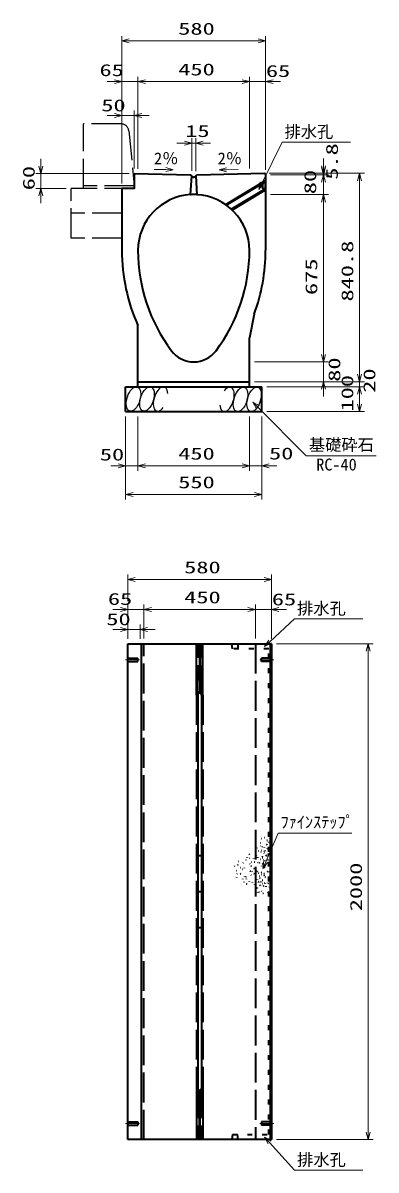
# Model space of a CAD drawing. Units: millimetres on the paper. Extents: x 15 to 1219, y 6 to 859.
# Drawn here: x 919.1 to 990.3, y 364 to 595.3 of the extents above; entities that cross this region are included whole.
import ezdxf
from ezdxf.enums import TextEntityAlignment as Align

# ---------------------------------------------------------------- set-up
doc = ezdxf.new("R2010")
doc.units = ezdxf.units.MM
for name, pattern in [('DASHED', [7.5, 6, -1.5]), ('USER1', [18.5, 12, -1.5, 3.5, -1.5]), ('USER3', [3, 1, -2])]:
    doc.linetypes.add(name, pattern=pattern)
for name, color, linetype, lineweight in [('D-BMK（構造物基準線）', 2, 'USER1', 18), ('D-STR-DIM（寸法）', 7, 'Continuous', 13), ('D-STR-HTXT(基礎砕石-旗)', 7, 'Continuous', 13), ('D-STR-HTXT（WS-旗）', 7, 'Continuous', 13), ('D-STR-HTXT（旗上げ）', 7, 'Continuous', 13), ('D-STR-STRF(グリ)', 7, 'Continuous', 25), ('D-STR-STRF(歩車)', 7, 'DASHED', 25), ('D-STR（構造物WS）', 1, 'Continuous', 35), ('D-STR（構造物）', 1, 'Continuous', 35)]:
    doc.layers.add(name, color=color, linetype=linetype, lineweight=lineweight)
doc.styles.add('ＭＳ ゴシック', font='')
doc.styles.get('ＭＳ ゴシック').set_extended_font_data('MS Gothic')

# ---------------------------------------------------------------- blocks, each defined once
blk = doc.blocks.new('_Open30')
at = {"color": 7, "linetype": 'Continuous', "lineweight": 13}
for p, q in [((-1, 0.2679), (0, 0)), ((0, 0), (-1, -0.2679)), ((0, 0), (-1, 0))]:
    blk.add_line(p, q, dxfattribs=at)

msp = doc.modelspace()

# ---------------------------------------------------------------- linework, layer by layer
at = {"layer": 'D-BMK（構造物基準線）'}
for p, q in [((939.764, 466.881), (942.613, 466.881)), ((969.688, 466.881), (966.838, 466.881)), ((939.764, 373.381), (942.613, 373.381)), ((969.688, 373.381), (966.838, 373.381))]:
    msp.add_line(p, q, dxfattribs=at)
at = {"layer": 'D-STR-DIM（寸法）'}
for p, q in [((939.027, 584.498), (939.027, 592.706)), ((968.027, 584.498), (968.027, 592.706)), ((940.527, 591.706), (966.527, 591.706)), ((937.527, 583.498), (936.027, 583.498)), ((939.027, 562.965), (939.027, 584.498)), ((939.027, 583.498), (942.277, 583.498)), ((942.277, 565.95), (942.277, 584.498)), ((942.277, 565.95), (942.277, 584.498)), ((943.777, 583.498), (945.277, 583.498)), ((943.777, 583.498), (963.277, 583.498)), ((963.277, 583.498), (961.777, 583.498)), ((964.777, 565.96), (964.777, 584.498)), ((964.777, 565.96), (964.777, 584.498)), ((964.777, 583.498), (968.027, 583.498)), ((968.027, 565.738), (968.027, 584.498)), ((969.527, 583.498), (971.027, 583.498)), ((937.527, 576.688), (936.027, 576.688)), ((939.027, 562.965), (939.027, 577.688)), ((939.027, 576.688), (941.527, 576.688)), ((941.527, 565.965), (941.527, 577.688)), ((943.027, 576.688), (944.527, 576.688)), ((953.134, 565.483), (953.134, 572.077)), ((953.925, 565.467), (953.925, 572.077)), ((951.634, 571.077), (950.134, 571.077)), ((953.134, 571.077), (953.925, 571.077)), ((955.425, 571.077), (956.925, 571.077)), ((922.692, 566.465), (922.692, 567.965)), ((979.719, 566.51), (979.719, 568.01)), ((979.719, 566.238), (979.719, 567.738)), ((940.527, 564.965), (921.692, 564.965)), ((922.692, 561.965), (922.692, 564.965)), ((945.512, 565.799), (947.873, 565.752)), ((962.503, 565.781), (960.141, 565.734)), ((968.777, 565.01), (980.719, 565.01)), ((969.027, 564.738), (980.719, 564.738)), ((969.027, 564.738), (980.719, 564.738)), ((969.777, 565.01), (987.979, 565.01)), ((979.719, 565.01), (979.719, 564.738)), ((979.719, 560.721), (979.719, 564.738)), ((979.719, 563.238), (979.719, 561.738)), ((986.979, 524.475), (986.979, 563.51)), ((927.777, 561.965), (921.692, 561.965)), ((922.692, 560.465), (922.692, 558.965)), ((969.027, 560.721), (980.719, 560.721)), ((969.027, 560.721), (980.719, 560.721)), ((979.719, 528.475), (979.719, 559.221)), ((979.719, 559.221), (979.719, 557.721)), ((979.719, 528.475), (979.719, 529.975)), ((965.777, 526.975), (980.719, 526.975)), ((965.777, 526.975), (980.719, 526.975)), ((979.719, 522.975), (979.719, 526.975)), ((986.979, 524.475), (986.979, 525.975)), ((965.777, 522.975), (987.979, 522.975)), ((965.777, 522.975), (980.719, 522.975)), ((965.777, 522.975), (987.979, 522.975)), ((986.979, 521.975), (986.979, 522.975)), ((968.277, 521.975), (987.979, 521.975)), ((968.277, 521.975), (987.979, 521.975)), ((979.719, 521.475), (979.719, 519.975)), ((986.979, 518.475), (986.979, 520.475)), ((986.979, 520.475), (986.979, 518.975)), ((939.777, 515.975), (939.777, 505.008)), ((942.277, 515.975), (942.277, 505.008)), ((942.277, 515.975), (942.277, 505.008)), ((964.777, 515.975), (964.777, 505.008)), ((964.777, 515.975), (964.777, 505.008)), ((967.277, 515.975), (967.277, 505.008)), ((968.277, 516.975), (987.979, 516.975)), ((938.277, 506.008), (936.777, 506.008)), ((939.777, 506.008), (942.277, 506.008)), ((939.777, 505.008), (939.777, 499.235)), ((943.777, 506.008), (945.277, 506.008)), ((943.777, 506.008), (963.277, 506.008)), ((963.277, 506.008), (961.777, 506.008)), ((964.777, 506.008), (967.277, 506.008)), ((967.277, 505.008), (967.277, 499.235)), ((968.777, 506.008), (970.277, 506.008)), ((941.277, 500.235), (965.777, 500.235)), ((940.226, 478.709), (940.226, 484.078)), ((969.226, 478.058), (969.226, 484.078)), ((941.726, 483.078), (967.726, 483.078)), ((938.726, 477.028), (937.226, 477.028)), ((940.226, 471.131), (940.226, 478.028)), ((940.226, 477.028), (943.476, 477.028)), ((943.476, 471.183), (943.476, 478.028)), ((943.476, 471.183), (943.476, 478.028)), ((944.976, 477.028), (946.476, 477.028)), ((944.976, 477.028), (964.476, 477.028)), ((964.476, 477.028), (962.976, 477.028)), ((965.976, 471.198), (965.976, 478.028)), ((965.976, 471.168), (965.976, 478.028)), ((965.976, 477.028), (969.226, 477.028)), ((969.226, 471.101), (969.226, 478.028)), ((970.726, 477.028), (972.226, 477.028)), ((970.226, 470.131), (989.729, 470.131)), ((988.729, 371.631), (988.729, 468.631)), ((970.226, 370.131), (989.729, 370.131))]:
    msp.add_line(p, q, dxfattribs=at)
at = {"layer": 'D-STR-HTXT(基礎砕石-旗)'}
msp.add_lwpolyline([(990.321, 508.002), (976.217, 508.002), (966.494, 517.819)], dxfattribs=at)
at = {"layer": 'D-STR-HTXT（WS-旗）'}
for points in [[(985.154, 571.32), (971.366, 571.32), (967.325, 563.109)], [(987.68, 475.178), (973.891, 475.178), (968.934, 470.589)], [(987.68, 363.983), (973.891, 363.983), (968.844, 369.515)]]:
    msp.add_lwpolyline(points, dxfattribs=at)
at = {"layer": 'D-STR-HTXT（旗上げ）'}
for p, q in [((938.726, 473.015), (937.226, 473.015)), ((940.226, 471.131), (940.226, 474.015)), ((942.726, 473.015), (940.226, 473.015)), ((942.726, 471.131), (942.726, 474.015)), ((944.226, 473.015), (945.726, 473.015))]:
    msp.add_line(p, q, dxfattribs=at)
msp.add_lwpolyline([(985.398, 431.919), (970.569, 431.919), (968.069, 426.169)], dxfattribs=at)
at = {"layer": 'D-STR-STRF(グリ)'}
for centre, major_axis in [((941.371, 519.499), (0.79, 2.421)), ((944.093, 519.499), (0.79, 2.421)), ((962.981, 519.418), (-0.771, -2.427)), ((965.702, 519.439), (-0.771, -2.427))]:
    msp.add_ellipse(centre, major_axis=major_axis, ratio=0.5139, dxfattribs=at)
for centre, major_axis in [((946.833, 519.499), (0.79, 2.421)), ((960.24, 519.396), (-0.771, -2.427))]:
    msp.add_ellipse(centre, major_axis=major_axis, ratio=0.5139, start_param=5.3575563, end_param=10.3750652, dxfattribs=at)
at = {"layer": 'D-STR-STRF(歩車)'}
for p, q in [((931.277, 561.965), (931.277, 574.965)), ((938.919, 574.965), (931.277, 574.965)), ((940.412, 573.614), (941.527, 562.465)), ((941.527, 562.465), (931.277, 562.465)), ((928.777, 551.965), (928.777, 561.965)), ((941.527, 561.965), (928.777, 561.965)), ((939.027, 551.965), (939.027, 561.965)), ((939.027, 556.965), (928.777, 556.965)), ((939.027, 551.965), (928.777, 551.965))]:
    msp.add_line(p, q, dxfattribs=at)
msp.add_arc((938.919, 573.465), 1.5, 5.71077, 89.99998, dxfattribs=at)
at = {"layer": 'D-STR（構造物WS）'}
for p, q in [((959.843, 558.655), (967.869, 563.471)), ((960.057, 558.608), (967.452, 563.045)), ((967.452, 563.088), (967.952, 563.388)), ((967.452, 561.888), (967.452, 563.088)), ((967.704, 563.635), (967.952, 563.388)), ((967.952, 563.388), (967.952, 561.588)), ((961.094, 557.773), (967.952, 561.888)), ((967.952, 561.596), (961.284, 557.596)), ((967.952, 561.888), (967.452, 561.888)), ((967.952, 561.588), (967.649, 561.413))]:
    msp.add_line(p, q, dxfattribs=at)
at = {"layer": 'D-STR（構造物WS）', "linetype": 'USER3'}
for p, q in [((961.343, 469.081), (961.204, 470.131)), ((962.476, 470.131), (962.347, 469.081)), ((968.651, 469.081), (961.343, 469.081)), ((968.651, 371.181), (968.651, 469.081)), ((961.343, 371.181), (961.204, 370.131)), ((961.343, 371.181), (968.651, 371.181)), ((962.476, 370.131), (962.347, 371.181))]:
    msp.add_line(p, q, dxfattribs=at)
at = {"layer": 'D-STR（構造物）'}
for p, q in [((941.527, 564.965), (952.902, 564.738)), ((953.134, 564.483), (952.902, 564.738)), ((953.92, 564.483), (954.152, 564.738)), ((954.152, 564.738), (967.777, 565.01)), ((968.027, 564.765), (967.777, 565.01)), ((968.027, 564.765), (968.027, 549.475)), ((952.902, 560.703), (953.13, 564.483)), ((953.38, 564.233), (953.525, 564.233)), ((953.67, 564.233), (953.525, 564.233)), ((953.92, 564.483), (954.152, 560.703)), ((939.027, 561.965), (939.027, 549.471)), ((965.724, 536.625), (964.777, 531.812)), ((942.277, 521.975), (942.277, 534.312)), ((964.777, 521.975), (964.777, 531.812)), ((942.277, 522.975), (964.777, 522.975)), ((939.777, 521.975), (967.277, 521.975)), ((939.777, 516.975), (939.777, 521.975)), ((967.277, 516.975), (967.277, 521.975)), ((939.777, 516.975), (967.277, 516.975)), ((940.226, 370.131), (940.226, 470.131)), ((940.226, 470.131), (969.226, 470.131)), ((942.976, 370.131), (942.976, 470.131)), ((954.101, 459.783), (954.101, 470.131)), ((954.101, 459.783), (954.101, 470.131)), ((954.601, 470.131), (954.726, 460.158)), ((954.851, 470.131), (954.726, 460.158)), ((955.351, 459.783), (955.351, 470.131)), ((968.976, 470.131), (968.976, 370.131)), ((969.226, 470.131), (969.226, 370.131)), ((954.351, 459.783), (954.351, 380.48)), ((955.101, 459.783), (955.101, 380.48)), ((967.108, 430.863), (967.18, 430.844)), ((967.733, 431.038), (967.791, 431.087)), ((967.791, 431.087), (967.839, 431.029)), ((968.309, 430.532), (968.384, 430.532)), ((966.34, 428.872), (966.333, 428.947)), ((966.628, 428.274), (966.557, 428.3)), ((966.994, 430.008), (967.047, 429.955)), ((967.087, 429.286), (967.022, 429.248)), ((967.04, 428.158), (967.072, 428.09)), ((967.047, 429.955), (967.1, 430.008)), ((967.257, 428.463), (967.196, 428.42)), ((967.257, 428.463), (967.3, 428.402)), ((967.474, 429.136), (967.4, 429.149)), ((967.691, 428.286), (967.752, 428.329)), ((967.752, 428.329), (967.795, 428.268)), ((967.813, 429.065), (967.838, 429.135)), ((968.021, 428.389), (968.089, 428.421)), ((968.293, 429.6), (968.22, 429.58)), ((968.273, 429.672), (968.293, 429.6)), ((968.41, 428.762), (968.423, 428.836)), ((968.423, 428.836), (968.497, 428.823)), ((968.604, 428.962), (968.666, 429.005)), ((968.656, 430.147), (968.709, 430.2)), ((968.666, 429.005), (968.709, 428.944)), ((968.709, 430.2), (968.762, 430.147)), ((955.351, 427.39), (954.101, 427.39)), ((962.569, 426.204), (962.494, 426.21)), ((963.534, 425.913), (963.541, 425.988)), ((964.013, 426.528), (964.087, 426.534)), ((964.322, 427.035), (964.341, 427.107)), ((964.794, 427.618), (964.741, 427.671)), ((964.77, 426.911), (964.835, 426.948)), ((964.788, 425.821), (964.82, 425.753)), ((964.794, 427.618), (964.847, 427.671)), ((965.21, 427.795), (965.173, 427.86)), ((965.278, 426.061), (965.203, 426.068)), ((965.586, 426.797), (965.56, 426.727)), ((965.837, 426.083), (965.769, 426.051)), ((965.837, 426.083), (965.805, 426.151)), ((966.176, 427.415), (966.118, 427.367)), ((966.361, 427.079), (966.422, 427.036)), ((966.422, 427.036), (966.379, 426.975)), ((966.525, 425.977), (966.477, 426.035)), ((966.777, 425.938), (966.712, 425.901)), ((966.739, 426.003), (966.777, 425.938)), ((967.003, 426.679), (967.078, 426.672)), ((967.368, 427.05), (967.443, 427.05)), ((967.387, 427.22), (967.374, 427.294)), ((967.381, 425.712), (967.454, 425.732)), ((967.454, 425.732), (967.434, 425.804)), ((967.612, 426.528), (967.539, 426.509)), ((967.8, 427.859), (967.725, 427.866)), ((967.774, 426.491), (967.836, 426.448)), ((967.836, 426.448), (967.793, 426.386)), ((968.143, 427.443), (968.095, 427.5)), ((968.254, 427.385), (968.193, 427.342)), ((968.297, 427.324), (968.254, 427.385)), ((968.455, 426.535), (968.529, 426.548)), ((968.546, 427.333), (968.472, 427.346)), ((968.529, 426.548), (968.542, 426.474)), ((968.533, 427.259), (968.546, 427.333)), ((968.537, 427.711), (968.574, 427.776)), ((968.574, 427.776), (968.639, 427.738)), ((961.729, 425.291), (961.71, 425.218)), ((962.181, 424.415), (962.256, 424.415)), ((962.286, 423.697), (962.228, 423.649)), ((962.412, 425.514), (962.355, 425.466)), ((962.46, 425.457), (962.412, 425.514)), ((963.005, 424.96), (962.93, 424.96)), ((962.95, 423.709), (963.015, 423.746)), ((963.015, 423.746), (962.977, 423.811)), ((963.384, 424.575), (963.331, 424.628)), ((963.752, 424.877), (963.784, 424.945)), ((964.89, 424.272), (964.89, 424.197)), ((964.965, 424.272), (964.89, 424.272)), ((965.026, 423.502), (965.097, 423.476)), ((965.063, 425.323), (965.12, 425.372)), ((965.12, 425.372), (965.169, 425.314)), ((965.358, 424.145), (965.339, 424.217)), ((965.639, 424.817), (965.714, 424.817)), ((965.741, 423.752), (965.673, 423.721)), ((965.714, 424.817), (965.714, 424.742)), ((965.772, 423.684), (965.741, 423.752)), ((966.039, 424.486), (965.986, 424.433)), ((966.318, 424.25), (966.261, 424.202)), ((966.318, 424.25), (966.366, 424.193)), ((966.503, 423.915), (966.565, 423.872)), ((966.565, 423.872), (966.522, 423.81)), ((967.221, 423.507), (967.146, 423.514)), ((967.217, 425.331), (967.18, 425.266)), ((967.208, 423.922), (967.265, 423.97)), ((967.265, 423.97), (967.217, 424.027)), ((967.64, 424.975), (967.627, 424.901)), ((967.775, 423.737), (967.702, 423.756)), ((967.755, 423.664), (967.775, 423.737)), ((967.895, 425.165), (967.833, 425.122)), ((967.895, 425.165), (967.938, 425.103)), ((968.335, 424.177), (968.397, 424.22)), ((968.397, 424.22), (968.44, 424.159)), ((968.585, 425.48), (968.511, 425.467)), ((968.598, 425.406), (968.585, 425.48)), ((968.688, 424.168), (968.675, 424.094)), ((968.827, 425.31), (968.766, 425.353)), ((968.784, 425.248), (968.827, 425.31)), ((962.146, 423.059), (962.127, 422.986)), ((963.391, 422.749), (963.365, 422.679)), ((963.61, 422.103), (963.642, 422.035)), ((963.845, 423.213), (963.826, 423.286)), ((964.029, 423.126), (963.964, 423.088)), ((964.029, 423.126), (964.066, 423.061)), ((964.133, 421.678), (964.19, 421.726)), ((964.153, 422.657), (964.206, 422.71)), ((964.19, 421.726), (964.239, 421.669)), ((964.769, 422.165), (964.789, 422.237)), ((965.289, 422.003), (965.296, 421.928)), ((965.815, 421.631), (965.815, 421.556)), ((965.931, 421.338), (965.878, 421.285)), ((966.071, 422.735), (966.003, 422.704)), ((966.103, 422.667), (966.071, 422.735)), ((966.349, 422.633), (966.323, 422.563)), ((966.691, 422.083), (966.619, 422.103)), ((966.672, 422.011), (966.691, 422.083)), ((966.844, 422.836), (966.771, 422.816)), ((966.898, 423.284), (966.823, 423.284)), ((966.824, 422.908), (966.844, 422.836)), ((966.915, 421.4), (966.857, 421.352)), ((966.915, 421.4), (966.866, 421.458)), ((967.004, 421.325), (967.004, 421.4)), ((967.112, 422.135), (967.059, 422.188)), ((967.059, 422.082), (967.112, 422.135)), ((967.428, 421.682), (967.36, 421.714)), ((967.369, 422.461), (967.444, 422.461)), ((967.536, 421.324), (967.61, 421.318)), ((967.61, 421.318), (967.604, 421.243)), ((967.754, 423.363), (967.682, 423.344)), ((967.774, 423.291), (967.754, 423.363)), ((967.881, 421.853), (967.808, 421.872)), ((967.881, 421.853), (967.861, 421.78)), ((967.94, 423.006), (967.998, 423.054)), ((967.998, 423.054), (967.95, 423.111)), ((968.104, 421.17), (968.047, 421.122)), ((968.056, 421.227), (968.104, 421.17)), ((968.465, 421.851), (968.471, 421.925)), ((968.661, 421.698), (968.613, 421.755)), ((968.694, 422.971), (968.687, 422.897)), ((968.793, 421.013), (968.8, 421.087)), ((954.351, 420.131), (955.101, 420.131)), ((966.36, 420.807), (966.285, 420.807)), ((966.345, 420.028), (966.313, 419.96)), ((966.36, 420.882), (966.36, 420.807)), ((966.71, 420.045), (966.657, 420.098)), ((966.657, 419.992), (966.71, 420.045)), ((967.165, 420.304), (967.218, 420.251)), ((967.466, 419.829), (967.534, 419.798)), ((967.534, 419.798), (967.503, 419.73)), ((968.571, 419.967), (968.578, 420.041)), ((968.71, 419.766), (968.767, 419.814)), ((968.767, 419.814), (968.719, 419.871)), ((954.101, 412.872), (955.351, 412.872)), ((954.101, 380.48), (954.101, 370.131)), ((954.601, 370.131), (954.726, 380.105)), ((954.601, 370.131), (954.726, 380.105)), ((954.851, 370.131), (954.726, 380.105)), ((954.851, 370.131), (954.726, 380.105)), ((955.351, 380.48), (955.351, 370.131)), ((969.226, 370.131), (940.226, 370.131))]:
    msp.add_line(p, q, dxfattribs=at)
at = {"layer": 'D-STR（構造物）', "linetype": 'DASHED'}
for p, q in [((943.476, 370.131), (943.476, 470.131)), ((954.351, 459.783), (954.351, 470.131)), ((955.101, 459.783), (955.101, 470.131)), ((965.976, 470.131), (965.976, 370.131)), ((940.226, 467.231), (942.226, 467.231)), ((940.226, 466.531), (942.226, 466.531)), ((942.226, 466.531), (942.226, 467.231)), ((967.226, 466.531), (967.226, 467.231)), ((969.226, 467.231), (967.226, 467.231)), ((969.226, 466.531), (967.226, 466.531)), ((954.101, 459.783), (954.101, 380.48)), ((955.351, 459.783), (955.351, 380.48)), ((954.351, 380.48), (954.351, 370.131)), ((955.101, 380.48), (955.101, 370.131)), ((940.226, 373.731), (942.226, 373.731)), ((940.226, 373.031), (942.226, 373.031)), ((942.226, 373.731), (942.226, 373.031)), ((969.226, 373.731), (967.226, 373.731)), ((967.226, 373.731), (967.226, 373.031)), ((969.226, 373.031), (967.226, 373.031))]:
    msp.add_line(p, q, dxfattribs=at)
at = {"layer": 'D-STR（構造物）'}
msp.add_lwpolyline([(941.527, 564.965), (941.527, 561.965), (939.027, 561.965)], dxfattribs=at)
for centre, radius, start, end in [((953.38, 564.483), 0.25, 180, 270), ((953.67, 564.483), 0.25, 270, 0), ((953.527, 549.475), 11.25, 93.18614, 180), ((953.534, 549.478), 11.242, 359.98424, 86.853), ((976.027, 549.475), 37, 180, 204.19412), ((976.027, 549.475), 33.75, 180, 216.86989), ((931.027, 549.475), 33.75, 323.13011, 0), ((931.027, 549.475), 37, 339.67799, 0), ((953.527, 532.6), 5.625, 216.8699, 323.13013), ((954.726, 459.783), 0.375, 0, 180), ((954.726, 380.48), 0.375, 180, 0)]:
    msp.add_arc(centre, radius, start, end, dxfattribs=at)
at = {"layer": 'D-STR（構造物）', "linetype": 'DASHED'}
for centre, radius, start, end in [((953.534, 549.478), 11.242, 86.853, 93.22661), ((954.726, 459.783), 0.625, 0, 180), ((954.726, 380.48), 0.625, 180, 0)]:
    msp.add_arc(centre, radius, start, end, dxfattribs=at)

# ---------------------------------------------------------------- block references
at = {"layer": 'D-STR-DIM（寸法）', "xscale": 1.5, "yscale": 1.5}
for p, rotation in [((939.027, 591.706), 180), ((942.277, 583.498), 180), ((942.277, 583.498), 180), ((968.027, 583.498), 180), ((941.527, 576.688), 180), ((953.925, 571.077), 180), ((922.692, 564.965), 270), ((949.373, 565.722), 358.85424), ((958.642, 565.704), 181.14576), ((979.719, 565.01), 270), ((979.719, 564.738), 270), ((979.719, 564.738), 90), ((986.979, 565.01), 90), ((922.692, 561.965), 90), ((979.719, 560.721), 90), ((979.719, 560.721), 90), ((979.719, 526.975), 270), ((979.719, 526.975), 270), ((979.719, 522.975), 90), ((986.979, 522.975), 270), ((986.979, 522.975), 270), ((986.979, 521.975), 90), ((986.979, 521.975), 90), ((986.979, 516.975), 270), ((942.277, 506.008), 180), ((942.277, 506.008), 180), ((967.277, 506.008), 180), ((939.777, 500.235), 180), ((940.226, 483.078), 180), ((943.476, 477.028), 180), ((943.476, 477.028), 180), ((969.226, 477.028), 180), ((988.729, 470.131), 90), ((988.729, 370.131), 270)]:
    msp.add_blockref('_Open30', p, dxfattribs=dict(at, rotation=rotation))
for p in [(968.027, 591.706), (939.027, 583.498), (964.777, 583.498), (964.777, 583.498), (939.027, 576.688), (953.134, 571.077), (939.777, 506.008), (964.777, 506.008), (964.777, 506.008), (967.277, 500.235), (969.226, 483.078), (940.226, 477.028), (965.976, 477.028), (965.976, 477.028)]:
    msp.add_blockref('_Open30', p, dxfattribs=at)
at = {"layer": 'D-STR-HTXT(基礎砕石-旗)', "xscale": 1.5, "yscale": 1.5, "rotation": 134.72505}
msp.add_blockref('_Open30', (965.438, 518.885), dxfattribs=at)
at = {"layer": 'D-STR-HTXT（WS-旗）', "xscale": 1.5, "yscale": 1.5}
for p, rotation in [((966.663, 561.764), 243.798), ((967.833, 469.57), 222.78711), ((967.833, 370.623), 132.37661)]:
    msp.add_blockref('_Open30', p, dxfattribs=dict(at, rotation=rotation))
at = {"layer": 'D-STR-HTXT（旗上げ）', "xscale": 1.5, "yscale": 1.5}
msp.add_blockref('_Open30', (940.226, 473.015), dxfattribs=at)
for p, rotation in [((942.726, 473.015), 180), ((967.471, 424.793), 246.50838)]:
    msp.add_blockref('_Open30', p, dxfattribs=dict(at, rotation=rotation))

# ---------------------------------------------------------------- texts
at = {"layer": 'D-STR-DIM（寸法）', "style": 'ＭＳ ゴシック', "width": 1.5}
for s, p in [('580', (950.402, 592.244)), ('65', (934.508, 583.891)), ('450', (950.402, 584.035)), ('65', (968.092, 583.721)), ('50', (934.876, 576.791)), ('15', (951.817, 571.614)), ('50', (934.579, 506.375)), ('450', (950.402, 506.546)), ('50', (968.728, 506.583)), ('550', (950.402, 500.772)), ('580', (951.601, 483.616)), ('65', (936.207, 477.246)), ('450', (951.601, 477.565)), ('65', (969.291, 477.152))]:
    msp.add_text(s, height=2.405, dxfattribs=at).set_placement(p, align=Align.BOTTOM_LEFT)
at = {"layer": 'D-STR-DIM（寸法）', "style": 'ＭＳ ゴシック'}
for rotation, p in [(0.01, (945.519, 566.097)), (359.99, (958.358, 566.093))]:
    msp.add_text('2％', height=2.405, rotation=rotation, dxfattribs=at).set_placement(p, align=Align.BOTTOM_LEFT)
at = {"layer": 'D-STR-DIM（寸法）', "style": 'ＭＳ ゴシック', "width": 1.5}
for s, p in [('5.8', (983.332, 563.718)), ('60', (922.155, 561.59)), ('80', (978.953, 560.796)), ('840.8', (986.442, 539.159)), ('675', (979.182, 540.468)), ('80', (983.828, 522.972)), ('20', (990.894, 520.757)), ('100', (986.442, 516.975)), ('2000', (988.192, 416.173))]:
    msp.add_text(s, height=2.405, rotation=90, dxfattribs=at).set_placement(p, align=Align.BOTTOM_LEFT)
at = {"layer": 'D-STR-HTXT(基礎砕石-旗)', "style": 'ＭＳ ゴシック'}
for s, p in [('基礎砕石', (976.752, 508.337)), ('RC-40', (978.24, 504.352))]:
    msp.add_text(s, height=2.405, dxfattribs=at).set_placement(p, align=Align.BOTTOM_LEFT)
at = {"layer": 'D-STR-HTXT（WS-旗）', "style": 'ＭＳ ゴシック'}
for p in [(971.846, 571.472), (974.372, 475.329), (974.372, 364.135)]:
    msp.add_text('排水孔', height=2.405, dxfattribs=at).set_placement(p, align=Align.BOTTOM_LEFT)
at = {"layer": 'D-STR-HTXT（旗上げ）', "style": 'ＭＳ ゴシック', "width": 1.5}
msp.add_text('50', height=2.405, dxfattribs=at).set_placement((935.894, 473.149), align=Align.BOTTOM_LEFT)
at = {"layer": 'D-STR-HTXT（旗上げ）', "style": 'ＭＳ ゴシック'}
msp.add_text('ﾌｧｲﾝｽﾃｯﾌﾟ', height=2.405, dxfattribs=at).set_placement((971.048, 432.243), align=Align.BOTTOM_LEFT)

doc.saveas('drawing.dxf')
